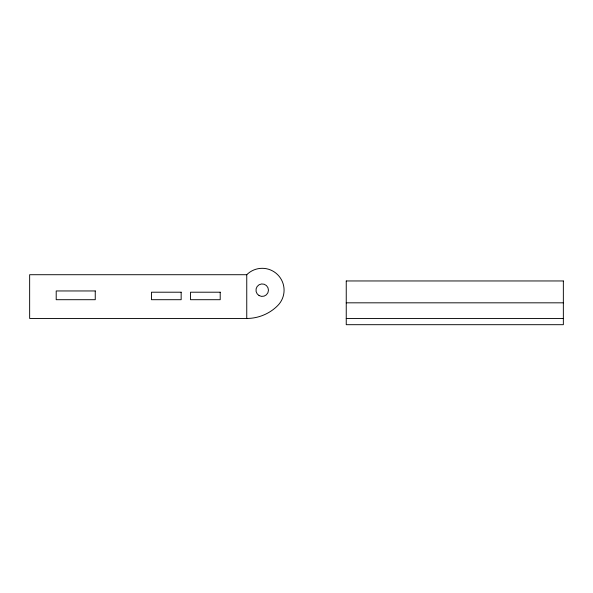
<?xml version="1.0" encoding="UTF-8"?>
<svg xmlns="http://www.w3.org/2000/svg" width="593" height="593" viewBox="0 0 593 593"><rect width="100%" height="100%" fill="white"/><g stroke="black" fill="none" stroke-linecap="round" stroke-linejoin="round"><path stroke-width="0.89" d="M246.755 318.448C258.214 318.493 269.6 313.779 277.68 305.632A21.867 21.867 0 0 0 277.68 274.715A21.867 21.867 0 0 0 246.755 274.715L29.65 274.715L29.65 318.448L246.755 318.448L246.755 274.715M346.245 280.956L563.35 280.956M346.245 302.823L563.35 302.823M346.245 318.448L563.35 318.448M563.35 281.03L563.35 324.69L346.245 324.69L346.245 281.03M95.251 290.955L56.202 290.955L56.202 299.702L95.251 299.702L95.251 290.955M181.154 292.208L151.474 292.208L151.474 299.702L181.154 299.702L181.154 292.208M220.203 292.208L190.523 292.208L190.523 299.702L220.203 299.702L220.203 292.208M259.074 295.573A6.249 6.249 0 0 0 268.459 290.192A6.249 6.249 0 0 0 259.104 284.751A6.249 6.249 0 0 0 259.074 295.573"/></g></svg>
